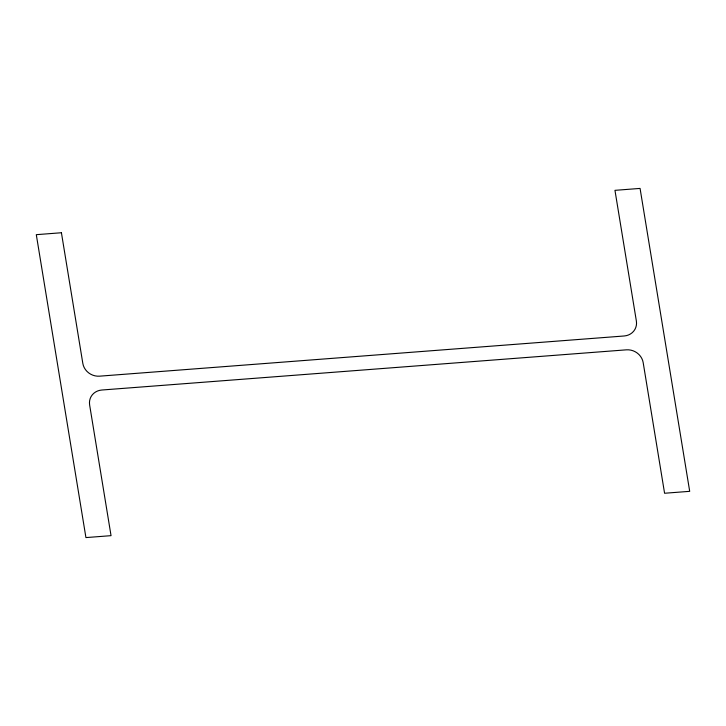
<?xml version="1.0" encoding="UTF-8"?>
<svg xmlns="http://www.w3.org/2000/svg" width="726" height="726" viewBox="0 0 726 726"><rect width="100%" height="100%" fill="white"/><g stroke="black" fill="none" stroke-linecap="round" stroke-linejoin="round"><path stroke-width="1.09" d="M61.42 232.747L36.3 234.67L85.931 537.585L111.042 535.661L89.634 404.981A14.937 13.612 27.2 0 1 101.858 390.016L626.411 349.832A14.937 13.612 27.2 0 1 643.172 362.573L664.58 493.253L689.7 491.33L640.069 188.415L614.958 190.339L636.366 321.019A14.937 13.612 27.2 0 1 624.142 335.984L99.589 376.168A14.937 13.612 27.2 0 1 82.828 363.427L61.42 232.747"/></g></svg>
